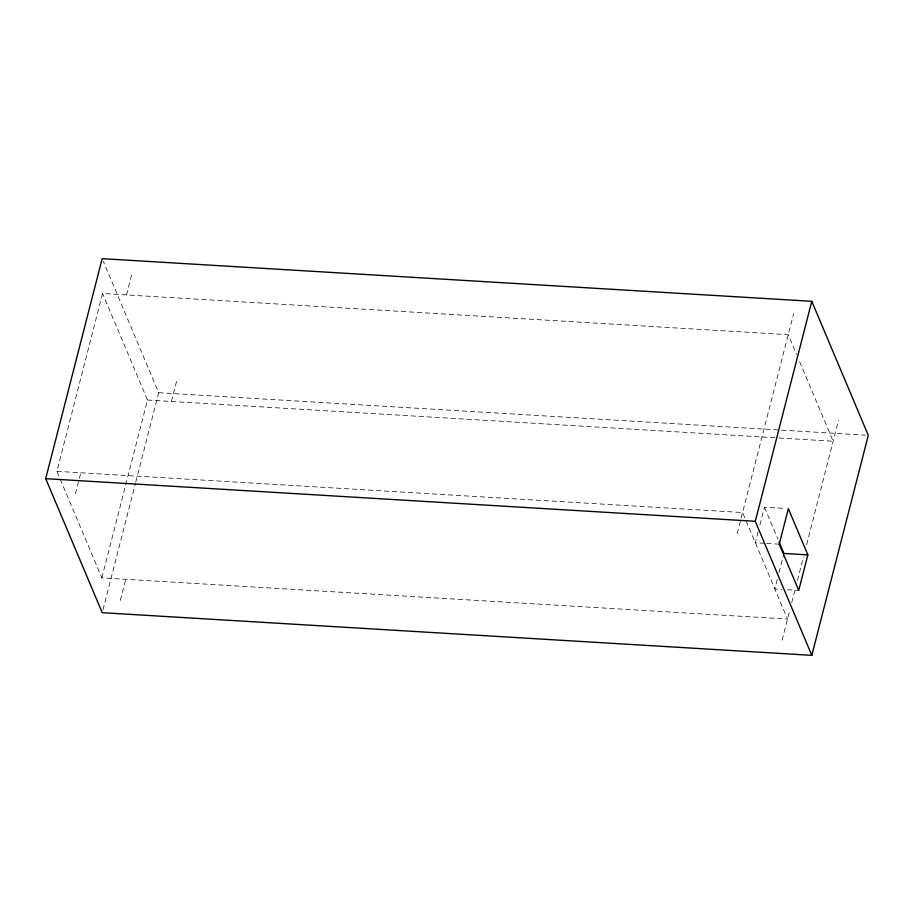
<?xml version="1.0" encoding="UTF-8"?>
<svg xmlns="http://www.w3.org/2000/svg" width="914" height="914" viewBox="0 0 914 914"><rect width="100%" height="100%" fill="white"/><g stroke="black" fill="none" stroke-linecap="round" stroke-linejoin="round"><path stroke-width="0.69" stroke-dasharray="4.57 3.43" d="M56.908 471.327L742.579 512.526L787.514 619.075L101.842 577.877L56.908 471.327L102.574 293.485L788.234 334.695L796.562 354.426M75.416 493.834L80.832 472.755M126.486 294.925L131.902 273.846M101.842 577.877L147.497 400.035L102.574 293.485M102.928 609.946L135.409 483.449M135.763 482.078L158.705 392.7L103.293 261.29M120.351 600.384L125.766 579.305M171.421 401.474L176.836 380.395M737.164 533.605L793.649 313.616M758.117 531.799L755.318 542.733L765.167 543.327M759.877 524.967L764.435 507.213L785.537 508.481M777.266 579.407L774.809 588.97L781.847 589.393M779.025 572.575L783.584 554.809M782.098 640.154L789.993 609.432M791.753 602.532L795.294 588.753M797.419 580.481L803.44 557.049M806.628 544.641L838.584 420.166M158.705 392.7L865.455 435.178M147.497 400.035L777.665 437.909M779.094 437.989L833.168 441.245L798.779 359.682M766.572 543.407L779.231 544.173M787.48 589.724L798.733 590.41M764.435 507.213L777.974 539.317"/><path stroke-width="1.37" d="M45.7 478.65L102.185 258.662L811.781 301.312L868.3 435.35L811.815 655.338L102.219 612.688L45.7 478.65L755.295 521.3L811.815 655.338M755.295 521.3L811.781 301.312M807.85 554.889L798.733 590.41L779.231 544.173L788.359 508.652L807.85 554.889L783.926 553.45L779.059 541.888"/></g></svg>
